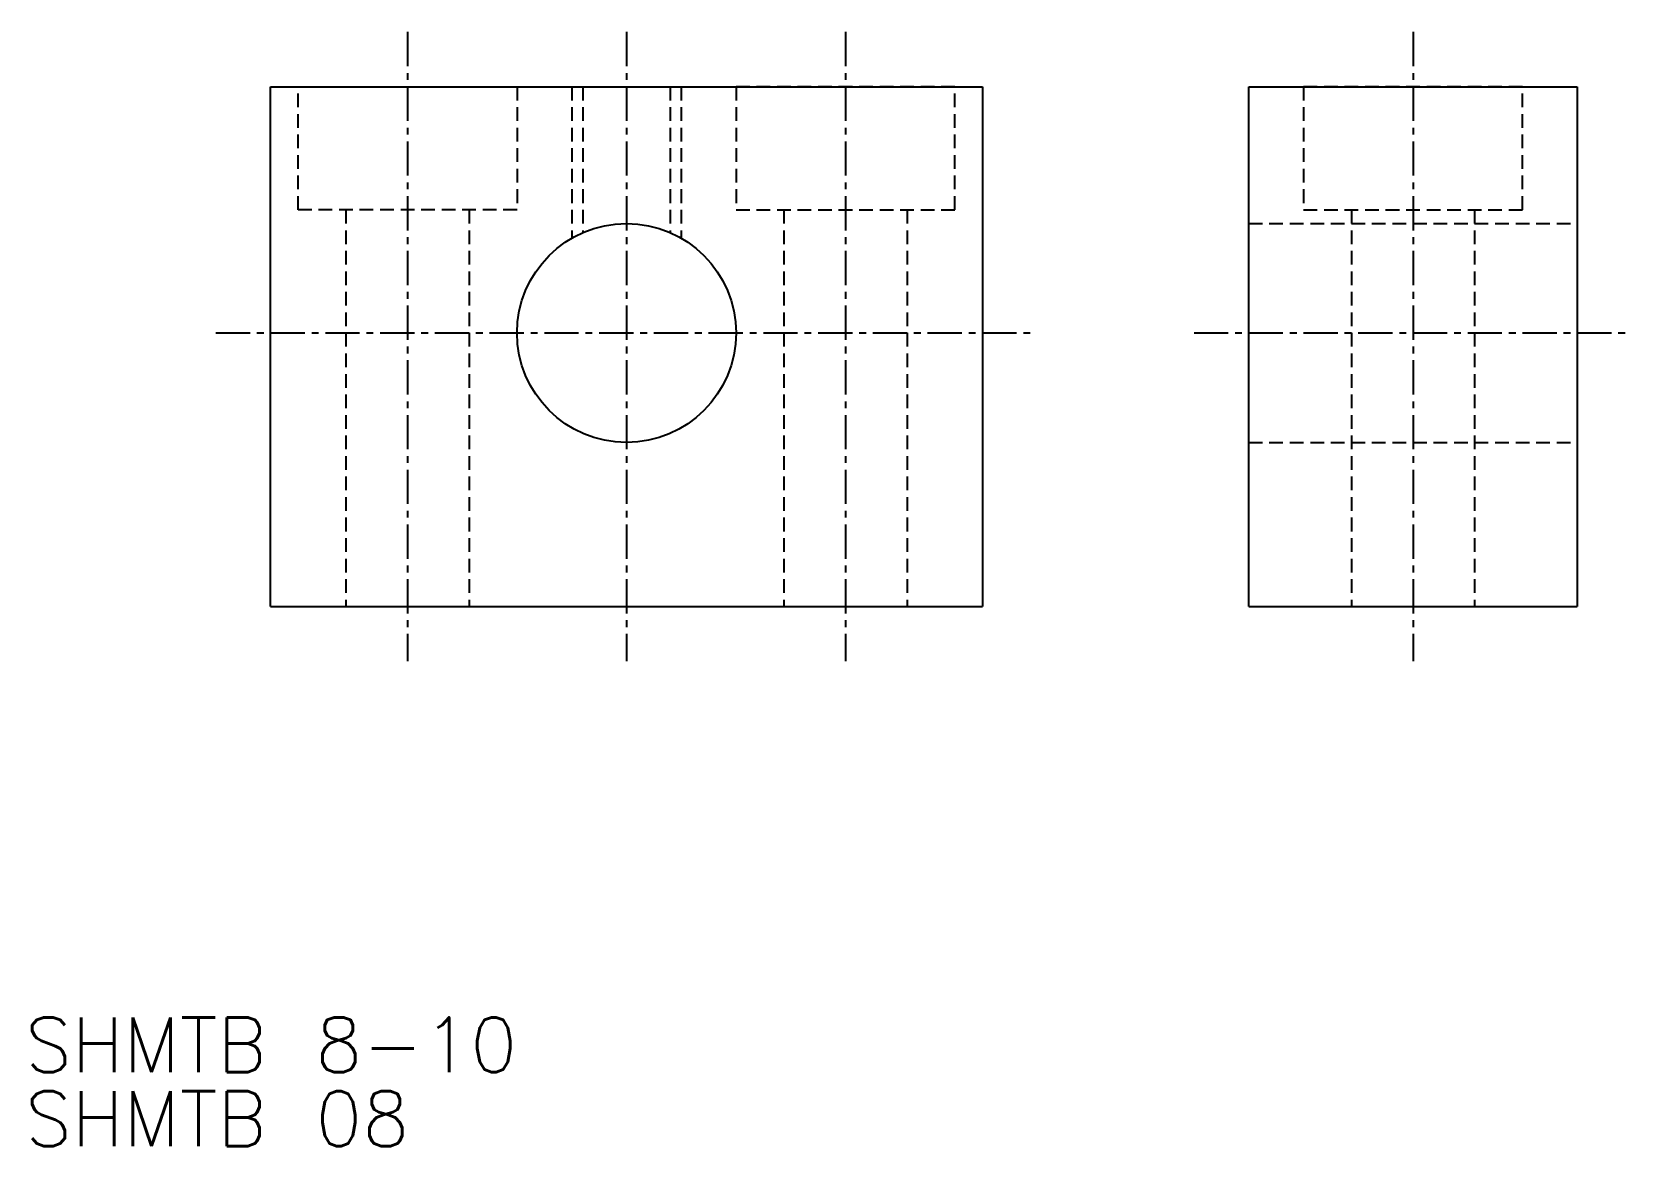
# Model space of a CAD drawing. Extents: x 217.2 to 275.6, y 78.6 to 119.4.
import ezdxf

# ---------------------------------------------------------------- set-up
doc = ezdxf.new("R2010")
doc.units = 0
doc.linetypes.add('CENTER', pattern=[2, 1.25, -0.25, 0.25, -0.25])
doc.linetypes.add('DASHED', pattern=[0.75, 0.5, -0.25])
doc.layers.get('0').update_dxf_attribs({"linetype": 'CONTINUOUS'})
doc.layers.add('CENTER', color=1, linetype='CENTER')
doc.styles.get("Standard").update_dxf_attribs({"font": 'txt.shx', "bigfont": 'extfont.shx'})

msp = doc.modelspace()

# ---------------------------------------------------------------- linework, layer by layer
at = {"color": 7, "linetype": 'CONTINUOUS'}
for p, q in [((225.908, 98.354), (225.908, 117.354)), ((225.908, 117.354), (251.908, 117.354)), ((251.908, 117.354), (251.908, 98.354)), ((261.641, 98.354), (261.641, 117.354)), ((261.641, 117.354), (273.641, 117.354)), ((273.641, 117.354), (273.641, 98.354)), ((225.908, 98.354), (251.908, 98.354)), ((261.641, 98.354), (273.641, 98.354))]:
    msp.add_line(p, q, dxfattribs=at)
at = {"color": 3, "linetype": 'DASHED'}
for p, q in [((236.908, 117.354), (236.908, 111.818)), ((237.308, 117.354), (237.308, 112.02)), ((240.508, 117.354), (240.508, 112.02)), ((240.908, 117.354), (240.908, 111.818)), ((228.658, 112.854), (228.658, 98.354)), ((233.158, 112.854), (233.158, 98.354)), ((244.658, 112.854), (244.658, 98.354)), ((249.158, 112.854), (249.158, 98.354)), ((265.391, 112.854), (265.391, 98.354)), ((269.891, 112.854), (269.891, 98.354)), ((261.641, 112.354), (273.641, 112.354)), ((261.641, 104.354), (273.641, 104.354))]:
    msp.add_line(p, q, dxfattribs=at)
for points in [[(234.908, 112.854), (226.908, 112.854), (226.908, 117.354), (234.908, 117.354)], [(242.908, 112.854), (250.908, 112.854), (250.908, 117.354), (242.908, 117.354)], [(263.641, 112.854), (271.641, 112.854), (271.641, 117.354), (263.641, 117.354)]]:
    msp.add_lwpolyline(points, close=True, dxfattribs=at)
at = {"color": 7, "linetype": 'CONTINUOUS'}
msp.add_circle((238.908, 108.354), 4, dxfattribs=at)
at = {"layer": 'CENTER', "color": 1, "linetype": 'CENTER'}
for p, q in [((230.908, 119.354), (230.908, 96.354)), ((238.908, 119.354), (238.908, 96.354)), ((246.908, 119.354), (246.908, 96.354)), ((267.641, 119.354), (267.641, 96.354)), ((223.908, 108.354), (253.908, 108.354)), ((259.641, 108.354), (275.641, 108.354))]:
    msp.add_line(p, q, dxfattribs=at)

# ---------------------------------------------------------------- texts
at = {"color": 7, "linetype": 'CONTINUOUS'}
for s, p in [('SHMTB 8-10', (216.932, 81.34)), ('SHMTB 08', (216.932, 78.639))]:
    msp.add_text(s, height=2, dxfattribs=at).set_placement(p)

doc.saveas('drawing.dxf')
